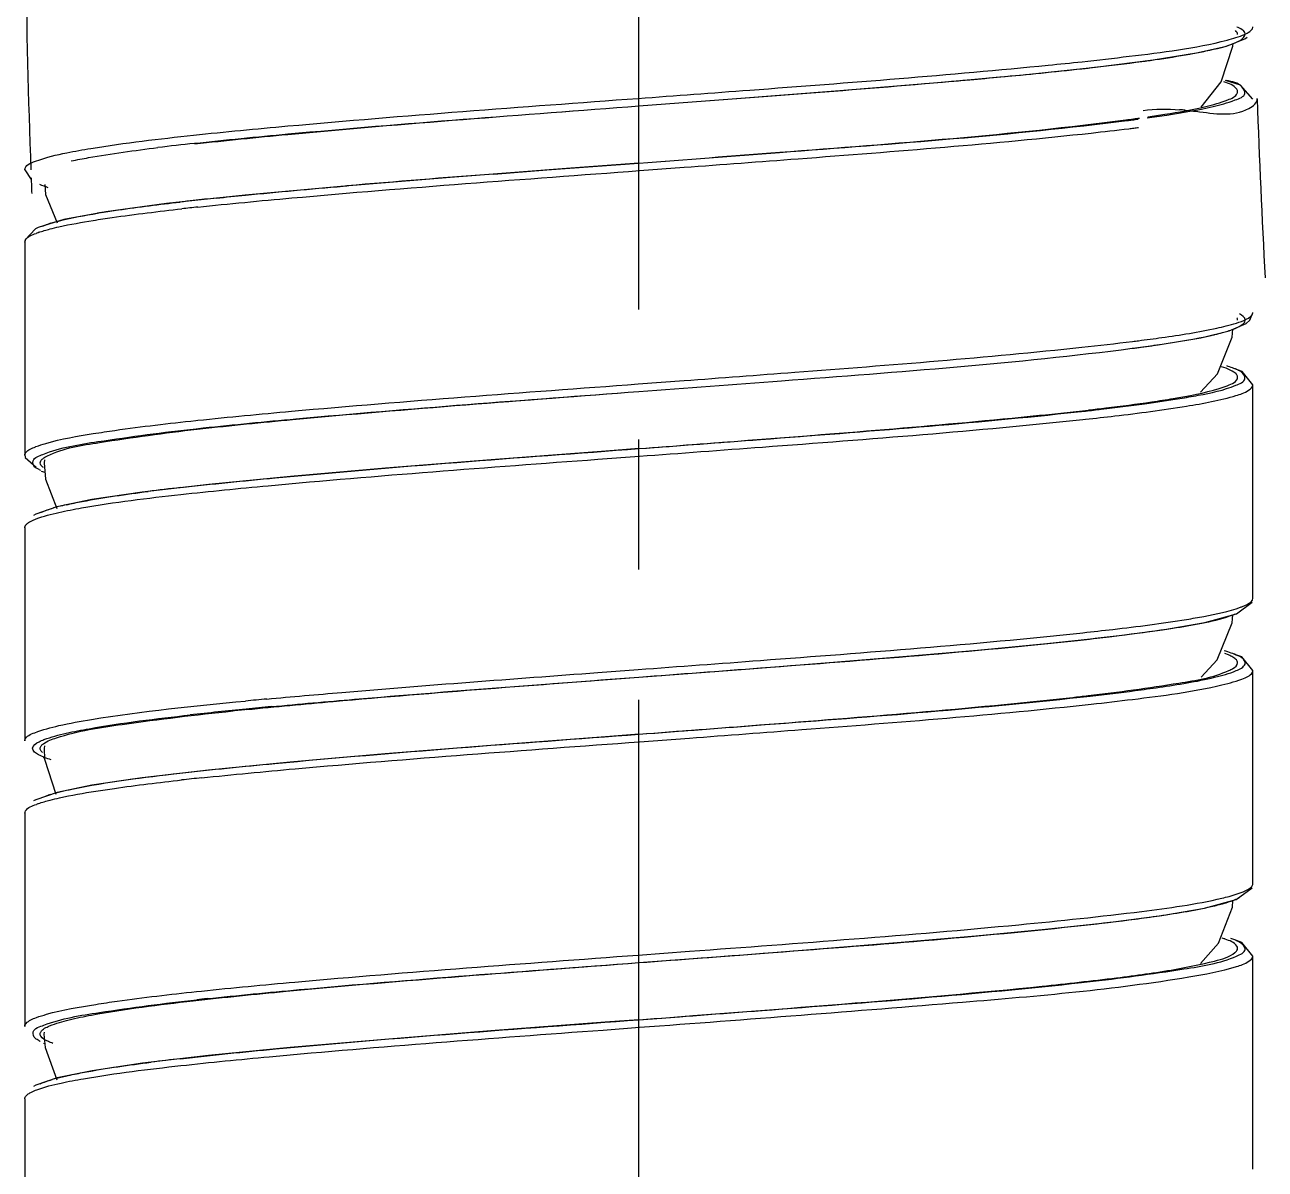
# Model space of a CAD drawing. Header units: millimetres. Extents: x 601 to 1195, y -13 to 407.
# Drawn here: x 945.66 to 957.78, y 234.8 to 245.98 of the extents above; entities that cross this region are included whole.
import ezdxf

# ---------------------------------------------------------------- set-up
doc = ezdxf.new("R2010")
doc.units = ezdxf.units.MM
doc.header["$LTSCALE"] = 0.1
doc.linetypes.add('CENTERX2', pattern=[101.6, 63.5, -12.7, 12.7, -12.7])
doc.layers.add('CENTER', color=1, linetype='CENTERX2')

msp = doc.modelspace()

# ---------------------------------------------------------------- linework, layer by layer
at = {"color": 7, "linetype": 'Continuous'}
for p, q in [((957.6561, 245.9543), (957.6562, 245.9571)), ((957.4608, 245.7678), (957.4627, 245.7959)), ((957.4937, 245.807), (957.5157, 245.8172)), ((957.5157, 245.8172), (957.5308, 245.8253)), ((956.6808, 245.6343), (957.1051, 245.7029)), ((957.0397, 245.6918), (957.0513, 245.6939)), ((957.1051, 245.7029), (957.3983, 245.7701)), ((957.3462, 245.422), (957.4608, 245.7678)), ((955.4114, 245.49), (956.1162, 245.5634)), ((956.1162, 245.5634), (956.6808, 245.6343)), ((954.5742, 245.4139), (955.4114, 245.49)), ((957.1501, 245.172), (957.3462, 245.422)), ((957.5354, 245.3888), (957.3881, 245.4352)), ((952.9154, 245.2805), (953.296, 245.3099)), ((957.6558, 245.2526), (957.5354, 245.3888)), ((951.6549, 245.1853), (952.5672, 245.254)), ((951.6562, 245.1854), (952.9154, 245.2805)), ((950.9899, 244.5777), (949.812, 244.4873)), ((950.7571, 244.5601), (951.6562, 244.6277)), ((951.6572, 244.6278), (950.9899, 244.5777)), ((951.6617, 244.5538), (952.0977, 244.5861)), ((945.6566, 244.5604), (945.7192, 244.4657)), ((950.2374, 244.5204), (950.7571, 244.5601)), ((945.8506, 244.4187), (945.8598, 244.322)), ((948.767, 244.4017), (948.803, 244.4047)), ((945.8598, 244.322), (945.9713, 244.0449)), ((947.0396, 244.2315), (946.4484, 244.1518)), ((947.8103, 244.3143), (947.0396, 244.2315)), ((946.4484, 244.1518), (946.0366, 244.0753)), ((945.7612, 243.9866), (945.659, 243.8785)), ((945.6564, 243.856), (945.6564, 241.7739)), ((945.659, 243.8785), (945.6567, 243.8512)), ((957.6247, 243.0924), (957.6557, 243.1662)), ((957.6557, 243.1662), (957.6558, 243.1685)), ((957.4524, 242.9265), (957.4598, 243.0041)), ((956.7288, 242.8525), (957.147, 242.922)), ((957.147, 242.922), (957.4234, 242.9882)), ((957.3088, 242.5706), (957.4524, 242.9265)), ((956.482, 242.8189), (956.7288, 242.8525)), ((957.3931, 242.6236), (957.3491, 242.6393)), ((957.1447, 242.3902), (957.3088, 242.5706)), ((957.5491, 242.5934), (957.4679, 242.6214)), ((957.6561, 242.4608), (957.5491, 242.5934)), ((951.6506, 242.4708), (952.0977, 242.5039)), ((957.6561, 240.3799), (957.6561, 242.4621)), ((957.6561, 242.4608), (957.6561, 242.4621)), ((947.3268, 242.1135), (947.3461, 242.1155)), ((947.3303, 242.0336), (947.4, 242.0411)), ((947.3388, 242.0284), (947.3698, 242.0319)), ((955.995, 242.1235), (956.0212, 242.1263)), ((945.6564, 241.7739), (945.6572, 241.7813)), ((945.6572, 241.7813), (945.6589, 241.7518)), ((951.6559, 241.8391), (951.6562, 241.8391)), ((945.6589, 241.7518), (945.7679, 241.6595)), ((945.7643, 241.6527), (945.7555, 241.6595)), ((945.8476, 241.7291), (945.844, 241.6998)), ((945.844, 241.6998), (945.8585, 241.5402)), ((951.2553, 241.7351), (951.6617, 241.7652)), ((945.8154, 241.6194), (945.8523, 241.6091)), ((945.8585, 241.5402), (945.9702, 241.2545)), ((946.3109, 241.3407), (945.9706, 241.2705)), ((945.6564, 241.0666), (945.6564, 241.0678)), ((945.6564, 241.0678), (945.6564, 238.9857)), ((957.4964, 240.2249), (957.6482, 240.341)), ((957.1869, 240.1414), (957.4964, 240.2249)), ((957.4522, 240.1371), (957.4597, 240.215)), ((957.3055, 239.7768), (957.4522, 240.1371)), ((955.9651, 240.0382), (955.995, 240.0414)), ((957.4181, 239.8247), (957.3811, 239.8395)), ((957.1498, 239.6059), (957.3055, 239.7768)), ((957.5485, 239.8052), (957.4681, 239.8328)), ((957.656, 239.6723), (957.5485, 239.8052)), ((951.2553, 239.6529), (951.6506, 239.6822)), ((951.6562, 239.6082), (951.6565, 239.6083)), ((951.6565, 239.6083), (952.6994, 239.6868)), ((957.656, 237.5914), (957.656, 239.6735)), ((957.656, 239.6723), (957.656, 239.6735)), ((945.6564, 238.9857), (945.6581, 238.9963)), ((951.6553, 239.0505), (951.6562, 239.0505)), ((951.6617, 238.9766), (952.1503, 239.0128)), ((945.8277, 238.8733), (945.8176, 238.8837)), ((945.8479, 238.9383), (945.844, 238.9113)), ((945.844, 238.9113), (945.8501, 238.808)), ((945.8353, 238.8233), (945.8494, 238.8196)), ((945.8501, 238.808), (945.958, 238.4656)), ((946.3119, 238.5523), (945.9719, 238.4823)), ((945.8428, 238.4396), (945.8845, 238.4545)), ((945.6564, 238.2779), (945.6564, 238.2792)), ((945.6564, 238.2792), (945.6564, 236.1971)), ((957.4936, 237.4352), (957.6473, 237.5505)), ((957.1818, 237.3517), (957.4936, 237.4352)), ((957.4549, 237.3621), (957.4605, 237.4264)), ((957.3201, 237.0111), (957.4549, 237.3621)), ((951.6506, 236.8936), (952.1503, 236.9306)), ((957.1444, 236.8102), (957.3201, 237.0111)), ((957.5478, 237.017), (957.4686, 237.044)), ((957.5356, 237.0142), (957.5131, 237.0264)), ((957.656, 236.8836), (957.5478, 237.017)), ((951.6562, 236.8196), (951.6564, 236.8197)), ((951.6564, 236.8197), (952.6789, 236.8966)), ((957.656, 234.8028), (957.656, 236.8849)), ((957.656, 236.8836), (957.656, 236.8849)), ((955.982, 236.6252), (956.0367, 236.6312)), ((947.3336, 236.537), (947.3835, 236.5423)), ((945.6564, 236.1971), (945.6582, 236.2081)), ((951.655, 236.2618), (951.6562, 236.2619)), ((945.8463, 236.1423), (945.8438, 236.1228)), ((945.8438, 236.1228), (945.854, 235.9894)), ((951.3087, 236.1618), (951.6617, 236.188)), ((945.838, 236.0337), (945.8509, 236.0304)), ((945.854, 235.9894), (945.9684, 235.6752)), ((946.3135, 235.764), (945.9735, 235.6941)), ((945.6564, 235.4906), (945.6564, 233.4085))]:
    msp.add_line(p, q, dxfattribs=at)
for points in [[(957.3983, 245.7701), (957.5778, 245.8422), (957.6003, 245.858)], [(952.5672, 245.254), (953.6186, 245.3353), (954.5742, 245.4139)], [(949.812, 244.4873), (948.7432, 244.3997), (947.8103, 244.3143)], [(946.0366, 244.0753), (945.7883, 243.9996), (945.7612, 243.9866)], [(957.4234, 242.9882), (957.5882, 243.0601), (957.6247, 243.0924)], [(951.6559, 241.8391), (951.3346, 241.815), (950.2143, 241.73), (949.1793, 241.6477), (948.2514, 241.5675), (947.4536, 241.4893)], [(947.4536, 241.4893), (946.8044, 241.4136), (946.3109, 241.3407)], [(945.9706, 241.2705), (945.7635, 241.1993), (945.7415, 241.1872)], [(952.6994, 239.6868), (953.4765, 239.7468), (954.2367, 239.8082), (954.964, 239.8711), (955.6417, 239.9356), (956.2512, 240.0019), (956.7722, 240.0703), (957.1869, 240.1414)], [(951.6553, 239.0505), (951.3302, 239.0261), (950.2109, 238.9412), (949.1764, 238.8589), (948.2488, 238.7787), (947.4521, 238.7006)], [(947.4521, 238.7006), (946.8043, 238.625), (946.3119, 238.5523)], [(945.9719, 238.4823), (945.7642, 238.4111), (945.7421, 238.3989)], [(952.6789, 236.8966), (953.4577, 236.9568), (954.2195, 237.0182), (954.9485, 237.0811), (955.6283, 237.1456), (956.2404, 237.212), (956.7645, 237.2805), (957.1818, 237.3517)], [(951.655, 236.2618), (951.3271, 236.2373), (950.209, 236.1524), (949.175, 236.0702), (948.2475, 235.99), (947.4519, 235.912)], [(947.4519, 235.912), (946.8051, 235.8366), (946.3135, 235.764)], [(945.9735, 235.6941), (945.765, 235.6229), (945.7427, 235.6107)]]:
    msp.add_lwpolyline(points, dxfattribs=at)
for centre, radius, start, end in [((1034.1562, 247.7852), 88.4996, 180.738738, 182.086862), ((951.3137, 289.4413), 44.0721, 275.65502, 276.08526), ((952.421, 278.0605), 32.7063, 276.25555, 276.47305), ((953.593, 267.9325), 22.5107, 276.41519, 277.59782), ((940.404, 411.3447), 166.5346, 274.4399, 274.928125), ((946.7676, 336.3377), 91.2582, 274.993089, 275.106629), ((1034.1562, 247.7852), 76.5004, 181.896071, 183.206311), ((954.0998, 262.803), 17.9039, 277.43126, 277.66968), ((954.107, 263.4469), 18.5494, 277.339, 277.52359), ((954.319, 261.174), 16.2602, 277.67034, 277.8746), ((956.7426, 242.4591), 2.697, 84.63263, 85.81661), ((953.0292, 272.9072), 28.1517, 276.21351, 276.96253), ((953.9084, 264.9881), 20.1033, 277.1938, 277.33937), ((953.7761, 266.7097), 21.9094, 276.98843, 277.12473), ((953.9511, 265.3091), 20.4978, 277.1249, 277.24884), ((950.4084, 216.5993), 28.3902, 96.25954, 96.9832), ((1034.1562, 247.7852), 88.4996, 182.137768, 182.237979), ((962.6222, 81.9752), 163.0164, 94.357113, 94.862912), ((950.8045, 212.5235), 31.9305, 96.29602, 96.53039), ((951.4959, 206.2366), 38.2554, 95.95872, 96.2927), ((947.8185, 235.405), 8.8528, 99.19899, 99.43845), ((951.1314, 208.5651), 35.8331, 96.06389, 96.3138), ((946.2592, 242.9027), 1.1896, 107.16484, 108.45691), ((946.045, 243.2241), 0.7695, 109.95699, 111.23678), ((946.0814, 243.1247), 0.8753, 109.43145, 109.97212), ((952.9514, 271.4531), 28.7845, 276.04484, 277.04174), ((953.9269, 263.4182), 20.6906, 277.08827, 277.2484), ((956.5552, 246.0057), 3.1386, 282.7702, 283.10507), ((956.6123, 245.7606), 2.8869, 283.10466, 283.47756), ((956.7602, 245.1537), 2.2623, 283.41762, 285.34163), ((954.1577, 260.8268), 18.1569, 277.33731, 277.61931), ((957.3445, 242.2628), 0.3801, 63.10357, 63.9613), ((951.732, 279.9644), 37.9944, 275.79591, 276.52646), ((952.1569, 277.1067), 35.1133, 276.18638, 276.31433), ((946.0093, 241.2344), 0.6704, 111.33006, 111.88351), ((945.8754, 241.8098), 0.1924, 234.74067, 237.61763), ((945.9819, 242.0016), 0.4119, 243.1525, 245.45348), ((949.9905, 216.7907), 24.8279, 96.50726, 97.2389), ((946.4679, 239.403), 1.9306, 104.46437, 105.93515), ((946.6566, 238.6684), 2.6891, 102.80153, 104.44614), ((957.6232, 240.3799), 0.0329, 355.214, 359.99657), ((957.2973, 240.9333), 0.6853, 290.21737, 292.68684), ((953.3564, 263.7624), 24.4897, 276.35284, 277.38821), ((953.8039, 177.1507), 62.5111, 95.308083, 95.499103), ((952.3327, 271.8018), 32.5869, 276.27553, 276.54165), ((951.9504, 197.0479), 42.4492, 95.58561, 96.32924), ((952.6368, 191.3589), 48.1734, 95.73396, 95.89669), ((953.6729, 179.7151), 59.8673, 95.373532, 95.611708), ((951.2005, 202.3881), 36.4368, 96.01318, 96.32214), ((946.2695, 237.2909), 1.2256, 107.06895, 108.30872), ((946.0526, 237.6238), 0.7937, 109.88135, 110.91165), ((946.083, 237.5402), 0.8827, 109.45557, 109.89147), ((956.7366, 239.6673), 2.3561, 283.38391, 284.91424), ((953.2666, 262.2578), 25.2215, 276.24545, 277.37825), ((957.0444, 236.1339), 0.9769, 70.28651, 71.34948), ((957.089, 236.2585), 0.8446, 69.41312, 70.28072), ((951.3925, 199.408), 37.2704, 96.09247, 96.24615), ((945.9772, 236.4128), 0.3993, 243.0868, 244.80653), ((950.0485, 210.7243), 25.3205, 96.5091, 97.16561), ((946.4186, 234.0039), 1.7458, 104.95949, 106.47234)]:
    msp.add_arc(centre, radius, start, end, dxfattribs=at)
for points, knots in [([(957.5062, 245.8827), (957.5062, 245.8892), (957.5012, 245.9041), (957.4907, 245.915), (957.4844, 245.9205)], [0, 0, 0, 0, 0.4409009, 1, 1, 1, 1]), ([(957.5308, 245.8253), (957.5545, 245.8389), (957.616, 245.9036), (957.5305, 245.9418), (957.4988, 245.9561)], [0, 0, 0, 0, 0.4397754, 1, 1, 1, 1]), ([(957.575, 245.8846), (957.5867, 245.8898), (957.6175, 245.9052), (957.6541, 245.931), (957.6561, 245.9543)], [0, 0, 0, 0, 0.3534305, 1, 1, 1, 1]), ([(955.9857, 245.6175), (956.1396, 245.634), (956.6137, 245.6895), (957.0904, 245.7476), (957.4031, 245.8283)], [0, 0, 0, 0, 0.3240215, 1, 1, 1, 1]), ([(957.0513, 245.6939), (957.0995, 245.7027), (957.2486, 245.7324), (957.399, 245.7656), (957.4937, 245.807)], [0, 0, 0, 0, 0.3215892, 1, 1, 1, 1]), ([(956.5693, 245.6194), (956.6128, 245.6253), (956.7699, 245.647), (956.9267, 245.6714), (957.0397, 245.6918)], [0, 0, 0, 0, 0.2765697, 1, 1, 1, 1]), ([(951.6493, 245.2593), (952.0128, 245.2862), (953.3492, 245.3855), (954.6856, 245.4874), (955.6565, 245.5837)], [0, 0, 0, 0, 0.2719508, 1, 1, 1, 1]), ([(954.8905, 245.4417), (954.9884, 245.4505), (955.3534, 245.4837), (955.7182, 245.5197), (955.9847, 245.549)], [0, 0, 0, 0, 0.2683735, 1, 1, 1, 1]), ([(957.2661, 245.1795), (957.3391, 245.1965), (957.4292, 245.2244), (957.6009, 245.2852), (957.5342, 245.4127), (957.4508, 245.4194), (957.3988, 245.4352)], [0, 0, 0, 0, 0.3934825, 0.5931504, 0.7149163, 1, 1, 1, 1]), ([(957.5059, 245.3249), (957.5059, 245.3333), (957.4809, 245.3877), (957.418, 245.4037), (957.373, 245.4197)], [0, 0, 0, 0, 0.1488599, 1, 1, 1, 1]), ([(957.1941, 245.1793), (957.2676, 245.1966), (957.3695, 245.2255), (957.4874, 245.2757), (957.5026, 245.31)], [0, 0, 0, 0, 0.6677011, 1, 1, 1, 1]), ([(957.5026, 245.31), (957.5036, 245.3124), (957.5053, 245.3173), (957.5059, 245.3224), (957.5059, 245.3249)], [0, 0, 0, 0, 0.5114687, 1, 1, 1, 1]), ([(947.3057, 244.8998), (947.612, 244.9327), (949.0584, 245.0706), (950.5076, 245.1749), (951.6493, 245.2593)], [0, 0, 0, 0, 0.212003, 1, 1, 1, 1]), ([(947.313, 244.8203), (947.6174, 244.8538), (949.0631, 244.9945), (950.5119, 245.0997), (951.6549, 245.1853)], [0, 0, 0, 0, 0.2108398, 1, 1, 1, 1]), ([(947.3175, 244.8146), (947.6197, 244.8488), (949.0643, 244.9923), (950.5121, 245.0986), (951.6562, 245.1854)], [0, 0, 0, 0, 0.2095478, 1, 1, 1, 1]), ([(956.6215, 245.0687), (956.6855, 245.0775), (956.9013, 245.1087), (957.1166, 245.1448), (957.2661, 245.1795)], [0, 0, 0, 0, 0.2962423, 1, 1, 1, 1]), ([(956.6303, 245.0789), (956.6857, 245.0869), (956.8744, 245.1154), (957.0627, 245.1484), (957.1941, 245.1793)], [0, 0, 0, 0, 0.2930526, 1, 1, 1, 1]), ([(957.3711, 245.107), (957.4552, 245.1063), (957.5754, 245.1208), (957.6989, 245.2163), (957.6975, 245.258)], [0, 0, 0, 0, 0.6683602, 1, 1, 1, 1]), ([(956.9948, 245.1443), (957.0304, 245.141), (957.1556, 245.1274), (957.2808, 245.1077), (957.3711, 245.107)], [0, 0, 0, 0, 0.2834957, 1, 1, 1, 1]), ([(951.6562, 244.6277), (952.1151, 244.6625), (953.7028, 244.7855), (955.2925, 244.903), (956.4155, 245.0495)], [0, 0, 0, 0, 0.2889656, 1, 1, 1, 1]), ([(951.6572, 244.6278), (952.1149, 244.6621), (953.7057, 244.7835), (955.2982, 244.9007), (956.4258, 245.043)], [0, 0, 0, 0, 0.2876662, 1, 1, 1, 1]), ([(946.0659, 244.7275), (946.1446, 244.7436), (946.5557, 244.8162), (946.9706, 244.8638), (947.3057, 244.8998)], [0, 0, 0, 0, 0.1924758, 1, 1, 1, 1]), ([(952.0977, 244.5861), (952.4691, 244.6136), (953.7962, 244.7135), (955.1234, 244.8167), (956.0762, 244.9209)], [0, 0, 0, 0, 0.2798375, 1, 1, 1, 1]), ([(945.6566, 244.5628), (945.6566, 244.6067), (945.8412, 244.6786), (945.9623, 244.7064), (946.0659, 244.7275)], [0, 0, 0, 0, 0.2936575, 1, 1, 1, 1]), ([(946.1104, 244.6479), (946.1664, 244.6598), (946.447, 244.7133), (946.7303, 244.7511), (946.9568, 244.7789)], [0, 0, 0, 0, 0.2006813, 1, 1, 1, 1]), ([(947.3461, 244.1977), (947.6518, 244.2302), (949.0889, 244.3663), (950.5288, 244.47), (951.6617, 244.5538)], [0, 0, 0, 0, 0.212992, 1, 1, 1, 1]), ([(947.5246, 244.2852), (947.6203, 244.2952), (948.0341, 244.3371), (948.4484, 244.3743), (948.767, 244.4017)], [0, 0, 0, 0, 0.2313344, 1, 1, 1, 1]), ([(946.4032, 244.144), (946.459, 244.153), (946.715, 244.1921), (946.972, 244.2238), (947.1731, 244.2469)], [0, 0, 0, 0, 0.2181436, 1, 1, 1, 1]), ([(945.9081, 244.0393), (945.9374, 244.0484), (946.0884, 244.0894), (946.2427, 244.1174), (946.3667, 244.138)], [0, 0, 0, 0, 0.1961214, 1, 1, 1, 1]), ([(946.3253, 244.0678), (946.3872, 244.0777), (946.6749, 244.1211), (946.9638, 244.1557), (947.1907, 244.1808)], [0, 0, 0, 0, 0.2154474, 1, 1, 1, 1]), ([(945.8331, 244.013), (945.8409, 244.0161), (945.8573, 244.0224), (945.8739, 244.0282), (945.8825, 244.0311)], [0, 0, 0, 0, 0.4784195, 1, 1, 1, 1]), ([(945.9034, 243.9841), (945.9322, 243.9916), (946.0717, 244.0248), (946.2131, 244.0497), (946.3253, 244.0678)], [0, 0, 0, 0, 0.2075458, 1, 1, 1, 1]), ([(945.6564, 243.856), (945.6564, 243.8635), (945.6759, 243.9103), (945.7286, 243.9267), (945.7663, 243.9413)], [0, 0, 0, 0, 0.1559573, 1, 1, 1, 1]), ([(957.5058, 243.0942), (957.5058, 243.0981), (957.5043, 243.1063), (957.5004, 243.1137), (957.4979, 243.1172)], [0, 0, 0, 0, 0.4744851, 1, 1, 1, 1]), ([(957.5222, 243.0314), (957.5473, 243.0448), (957.6136, 243.0928), (957.5487, 243.1423), (957.5241, 243.1557)], [0, 0, 0, 0, 0.5038291, 1, 1, 1, 1]), ([(956.5375, 242.8929), (956.6137, 242.9026), (956.8696, 242.9369), (957.1252, 242.9765), (957.3025, 243.0153)], [0, 0, 0, 0, 0.2975412, 1, 1, 1, 1]), ([(957.3025, 243.0153), (957.3335, 243.022), (957.4308, 243.0451), (957.5288, 243.0718), (957.5899, 243.1024)], [0, 0, 0, 0, 0.3173974, 1, 1, 1, 1]), ([(957.3588, 242.972), (957.3757, 242.9767), (957.4313, 242.993), (957.4865, 243.0123), (957.5222, 243.0314)], [0, 0, 0, 0, 0.3032388, 1, 1, 1, 1]), ([(956.5651, 242.8302), (956.633, 242.8393), (956.8619, 242.8715), (957.0904, 242.9088), (957.249, 242.9447)], [0, 0, 0, 0, 0.2963337, 1, 1, 1, 1]), ([(951.6562, 242.3969), (952.121, 242.4317), (953.729, 242.5547), (955.339, 242.6721), (956.4765, 242.8186)], [0, 0, 0, 0, 0.2889729, 1, 1, 1, 1]), ([(952.0977, 242.5039), (952.4581, 242.5306), (953.7539, 242.628), (955.0498, 242.7291), (955.9826, 242.8287)], [0, 0, 0, 0, 0.2780983, 1, 1, 1, 1]), ([(957.3274, 242.4263), (957.3537, 242.4345), (957.4141, 242.4567), (957.506, 242.493), (957.5061, 242.5364)], [0, 0, 0, 0, 0.3879743, 1, 1, 1, 1]), ([(957.4996, 242.5574), (957.4963, 242.5626), (957.4871, 242.5731), (957.4762, 242.5814), (957.4699, 242.5857)], [0, 0, 0, 0, 0.4477041, 1, 1, 1, 1]), ([(957.4878, 242.4575), (957.5218, 242.4719), (957.6076, 242.5001), (957.5634, 242.5732), (957.5429, 242.5867)], [0, 0, 0, 0, 0.601435, 1, 1, 1, 1]), ([(957.5061, 242.5364), (957.5061, 242.5399), (957.5049, 242.5474), (957.5016, 242.5541), (957.4996, 242.5574)], [0, 0, 0, 0, 0.47826, 1, 1, 1, 1]), ([(957.5429, 242.5867), (957.5389, 242.5894), (957.5302, 242.5946), (957.5212, 242.5994), (957.5165, 242.6019)], [0, 0, 0, 0, 0.4756292, 1, 1, 1, 1]), ([(947.3461, 242.1155), (947.6511, 242.1479), (949.0845, 242.2838), (950.5206, 242.3872), (951.6506, 242.4708)], [0, 0, 0, 0, 0.2130091, 1, 1, 1, 1]), ([(947.3698, 242.0319), (947.6704, 242.0654), (949.0976, 242.206), (950.5279, 242.3113), (951.6562, 242.3969)], [0, 0, 0, 0, 0.2109542, 1, 1, 1, 1]), ([(947.4, 242.0411), (947.7015, 242.0736), (949.1188, 242.2096), (950.5389, 242.3132), (951.6562, 242.3969)], [0, 0, 0, 0, 0.2130073, 1, 1, 1, 1]), ([(956.6669, 242.2957), (956.7365, 242.3059), (956.9581, 242.341), (957.1801, 242.3807), (957.3274, 242.4263)], [0, 0, 0, 0, 0.3131729, 1, 1, 1, 1]), ([(956.9402, 242.328), (957.0008, 242.338), (957.185, 242.3717), (957.3716, 242.4081), (957.4878, 242.4575)], [0, 0, 0, 0, 0.3272395, 1, 1, 1, 1]), ([(957.0071, 242.2536), (957.1696, 242.2802), (957.3822, 242.3203), (957.5922, 242.3896), (957.6552, 242.4384), (957.6561, 242.4608)], [0, 0, 0, 0, 0.7106874, 0.9033436, 1, 1, 1, 1]), ([(956.0188, 242.2064), (956.0707, 242.2122), (956.2638, 242.234), (956.4567, 242.2578), (956.5976, 242.2769)], [0, 0, 0, 0, 0.2687119, 1, 1, 1, 1]), ([(956.0506, 242.2163), (956.1066, 242.2227), (956.3123, 242.247), (956.5178, 242.2737), (956.6669, 242.2957)], [0, 0, 0, 0, 0.272403, 1, 1, 1, 1]), ([(951.6562, 241.8391), (952.0526, 241.8688), (953.4817, 241.9768), (954.9111, 242.0863), (955.9408, 242.1979)], [0, 0, 0, 0, 0.2773431, 1, 1, 1, 1]), ([(951.6562, 241.8391), (952.0114, 241.8661), (953.3163, 241.9656), (954.6213, 242.0676), (955.5689, 242.1643)], [0, 0, 0, 0, 0.2721565, 1, 1, 1, 1]), ([(956.0212, 242.1263), (956.1158, 242.1365), (956.4451, 242.1735), (956.774, 242.2155), (957.0071, 242.2536)], [0, 0, 0, 0, 0.2871583, 1, 1, 1, 1]), ([(945.8331, 241.7821), (946.0037, 241.8515), (946.5104, 241.9313), (947.0097, 241.9985), (947.3303, 242.0336)], [0, 0, 0, 0, 0.363494, 1, 1, 1, 1]), ([(945.8783, 241.7693), (946.0353, 241.8457), (946.5348, 241.9222), (947.0202, 241.9926), (947.3388, 242.0284)], [0, 0, 0, 0, 0.3525399, 1, 1, 1, 1]), ([(946.3253, 241.9856), (946.3958, 241.997), (946.7287, 242.0467), (947.0631, 242.0853), (947.3268, 242.1135)], [0, 0, 0, 0, 0.2121345, 1, 1, 1, 1]), ([(951.6617, 241.7652), (952.0626, 241.7948), (953.5079, 241.9027), (954.9536, 242.012), (955.995, 242.1235)], [0, 0, 0, 0, 0.2773631, 1, 1, 1, 1]), ([(945.7654, 241.8588), (945.7969, 241.8711), (945.9799, 241.9285), (946.1695, 241.9605), (946.3253, 241.9856)], [0, 0, 0, 0, 0.1761708, 1, 1, 1, 1]), ([(945.6572, 241.7813), (945.6587, 241.7881), (945.6817, 241.8266), (945.7259, 241.843), (945.7594, 241.8564)], [0, 0, 0, 0, 0.1628043, 1, 1, 1, 1]), ([(945.7555, 241.6595), (945.7392, 241.673), (945.7203, 241.7499), (945.7982, 241.7679), (945.8331, 241.7821)], [0, 0, 0, 0, 0.3604645, 1, 1, 1, 1]), ([(947.1768, 241.4587), (947.4854, 241.494), (948.9766, 241.6424), (950.4713, 241.7504), (951.6559, 241.8391)], [0, 0, 0, 0, 0.2072777, 1, 1, 1, 1]), ([(945.8381, 241.6533), (945.8291, 241.6598), (945.8141, 241.6724), (945.8063, 241.6915), (945.8064, 241.6996)], [0, 0, 0, 0, 0.5761095, 1, 1, 1, 1]), ([(945.8064, 241.6996), (945.8064, 241.7068), (945.8123, 241.7233), (945.8245, 241.735), (945.8317, 241.7409)], [0, 0, 0, 0, 0.4352437, 1, 1, 1, 1]), ([(945.8317, 241.7409), (945.8381, 241.7462), (945.8532, 241.7564), (945.8694, 241.765), (945.8783, 241.7693)], [0, 0, 0, 0, 0.4538864, 1, 1, 1, 1]), ([(947.1811, 241.3911), (947.4651, 241.4227), (948.8216, 241.5561), (950.181, 241.6554), (951.2553, 241.7351)], [0, 0, 0, 0, 0.2096646, 1, 1, 1, 1]), ([(945.7959, 241.6341), (945.7917, 241.6362), (945.7837, 241.6404), (945.776, 241.6451), (945.7723, 241.6474)], [0, 0, 0, 0, 0.521262, 1, 1, 1, 1]), ([(946.0607, 241.2906), (946.113, 241.3025), (946.3783, 241.3562), (946.6467, 241.3933), (946.862, 241.4207)], [0, 0, 0, 0, 0.1979558, 1, 1, 1, 1]), ([(945.9899, 241.2163), (946.0632, 241.2328), (946.4577, 241.3081), (946.8568, 241.3551), (947.1811, 241.3911)], [0, 0, 0, 0, 0.187192, 1, 1, 1, 1]), ([(945.7192, 241.132), (945.7348, 241.1399), (945.8221, 241.1768), (945.9146, 241.1993), (945.9899, 241.2163)], [0, 0, 0, 0, 0.1845687, 1, 1, 1, 1]), ([(945.6564, 241.0678), (945.6564, 241.0719), (945.658, 241.0805), (945.6624, 241.088), (945.665, 241.0917)], [0, 0, 0, 0, 0.4715309, 1, 1, 1, 1]), ([(945.665, 241.0917), (945.6707, 241.0995), (945.688, 241.1148), (945.7077, 241.1261), (945.7192, 241.132)], [0, 0, 0, 0, 0.4271329, 1, 1, 1, 1]), ([(957.5616, 240.301), (957.5752, 240.3067), (957.6105, 240.3232), (957.6538, 240.351), (957.656, 240.3772)], [0, 0, 0, 0, 0.3596437, 1, 1, 1, 1]), ([(955.9408, 239.967), (956.2523, 240.0008), (956.7506, 240.064), (957.2511, 240.1448), (957.4316, 240.2055)], [0, 0, 0, 0, 0.6220494, 1, 1, 1, 1]), ([(957.0071, 240.1715), (957.0637, 240.1807), (957.2409, 240.2122), (957.4189, 240.2476), (957.5341, 240.2902)], [0, 0, 0, 0, 0.3183351, 1, 1, 1, 1]), ([(957.4316, 240.2055), (957.4415, 240.2088), (957.4602, 240.2154), (957.4787, 240.2227), (957.4874, 240.2264)], [0, 0, 0, 0, 0.5252746, 1, 1, 1, 1]), ([(955.995, 240.0414), (956.0924, 240.0518), (956.4304, 240.0895), (956.768, 240.1324), (957.0071, 240.1715)], [0, 0, 0, 0, 0.2877233, 1, 1, 1, 1]), ([(951.6506, 239.6822), (952.049, 239.7117), (953.488, 239.819), (954.9274, 239.9279), (955.9651, 240.0382)], [0, 0, 0, 0, 0.2768114, 1, 1, 1, 1]), ([(951.6565, 239.6083), (952.0529, 239.638), (953.4819, 239.7459), (954.9112, 239.8554), (955.9408, 239.967)], [0, 0, 0, 0, 0.2773441, 1, 1, 1, 1]), ([(957.5788, 239.7358), (957.5825, 239.7459), (957.5733, 239.788), (957.4888, 239.8272), (957.4214, 239.8517), (957.3755, 239.8648)], [0, 0, 0, 0, 0.1267788, 0.4423225, 1, 1, 1, 1]), ([(957.2819, 239.606), (957.3534, 239.6231), (957.451, 239.651), (957.5665, 239.7019), (957.5788, 239.7358)], [0, 0, 0, 0, 0.6708998, 1, 1, 1, 1]), ([(957.4603, 239.8032), (957.454, 239.8071), (957.4401, 239.8147), (957.4258, 239.8213), (957.4181, 239.8247)], [0, 0, 0, 0, 0.4681359, 1, 1, 1, 1]), ([(957.4208, 239.6719), (957.4335, 239.6776), (957.4664, 239.6938), (957.506, 239.723), (957.506, 239.7478)], [0, 0, 0, 0, 0.3590678, 1, 1, 1, 1]), ([(957.506, 239.7478), (957.506, 239.7578), (957.4936, 239.7818), (957.4729, 239.7956), (957.4603, 239.8032)], [0, 0, 0, 0, 0.4044809, 1, 1, 1, 1]), ([(947.8238, 239.2912), (948.1057, 239.3195), (949.3822, 239.4372), (950.6605, 239.5327), (951.6562, 239.6082)], [0, 0, 0, 0, 0.2210153, 1, 1, 1, 1]), ([(948.021, 239.3937), (948.2653, 239.4165), (949.3427, 239.5108), (950.4214, 239.5911), (951.2553, 239.6529)], [0, 0, 0, 0, 0.2268676, 1, 1, 1, 1]), ([(948.0664, 239.3194), (948.3367, 239.3448), (949.5325, 239.4501), (950.7298, 239.5388), (951.6562, 239.6082)], [0, 0, 0, 0, 0.2261316, 1, 1, 1, 1]), ([(956.0452, 239.4271), (956.3418, 239.4611), (956.8003, 239.5265), (957.2676, 239.6034), (957.4208, 239.6719)], [0, 0, 0, 0, 0.6400722, 1, 1, 1, 1]), ([(956.5055, 239.4761), (956.5842, 239.4863), (956.8441, 239.5223), (957.1039, 239.5635), (957.2819, 239.606)], [0, 0, 0, 0, 0.3024021, 1, 1, 1, 1]), ([(957.3532, 239.5317), (957.4297, 239.5497), (957.5255, 239.5736), (957.6546, 239.6374), (957.656, 239.6723)], [0, 0, 0, 0, 0.6927738, 1, 1, 1, 1]), ([(956.0757, 239.3437), (956.2105, 239.3584), (956.6378, 239.4089), (957.0661, 239.464), (957.3532, 239.5317)], [0, 0, 0, 0, 0.3149971, 1, 1, 1, 1]), ([(945.9899, 239.1341), (946.0949, 239.1578), (946.699, 239.2655), (947.3101, 239.3256), (947.8135, 239.3741)], [0, 0, 0, 0, 0.1754631, 1, 1, 1, 1]), ([(951.6562, 239.0505), (952.0676, 239.0813), (953.5386, 239.1927), (955.0101, 239.3047), (956.0662, 239.4231)], [0, 0, 0, 0, 0.2796716, 1, 1, 1, 1]), ([(951.6562, 239.0505), (952.0485, 239.0803), (953.4623, 239.1885), (954.8764, 239.2981), (955.8948, 239.4102)], [0, 0, 0, 0, 0.2774875, 1, 1, 1, 1]), ([(945.9671, 239.0153), (946.1748, 239.083), (946.7526, 239.1707), (947.3274, 239.2401), (947.6877, 239.2774)], [0, 0, 0, 0, 0.3761114, 1, 1, 1, 1]), ([(946.0607, 239.0597), (946.1349, 239.0767), (946.5355, 239.1538), (946.941, 239.2016), (947.2707, 239.2384)], [0, 0, 0, 0, 0.1864377, 1, 1, 1, 1]), ([(952.1503, 239.0128), (952.5168, 239.04), (953.8262, 239.1387), (955.1357, 239.2409), (956.0757, 239.3437)], [0, 0, 0, 0, 0.2798781, 1, 1, 1, 1]), ([(945.6581, 238.9963), (945.6701, 239.0335), (945.8029, 239.0865), (945.9097, 239.116), (945.9899, 239.1341)], [0, 0, 0, 0, 0.322156, 1, 1, 1, 1]), ([(945.7962, 238.9769), (945.8116, 238.9846), (945.897, 239.0207), (945.9873, 239.043), (946.0607, 239.0597)], [0, 0, 0, 0, 0.1861795, 1, 1, 1, 1]), ([(945.8171, 238.9382), (945.823, 238.9456), (945.867, 238.9825), (945.9223, 239.0007), (945.9671, 239.0153)], [0, 0, 0, 0, 0.1678587, 1, 1, 1, 1]), ([(947.1715, 238.6695), (947.4802, 238.7048), (948.973, 238.8535), (950.4693, 238.9616), (951.6553, 239.0505)], [0, 0, 0, 0, 0.2071336, 1, 1, 1, 1]), ([(945.7903, 238.8486), (945.7647, 238.8622), (945.6959, 238.9151), (945.7691, 238.9631), (945.7962, 238.9769)], [0, 0, 0, 0, 0.4884344, 1, 1, 1, 1]), ([(945.8176, 238.8837), (945.8142, 238.8879), (945.8086, 238.8965), (945.8063, 238.9067), (945.8064, 238.9114)], [0, 0, 0, 0, 0.5347076, 1, 1, 1, 1]), ([(945.8064, 238.9114), (945.8064, 238.916), (945.8085, 238.9258), (945.8138, 238.9341), (945.8171, 238.9382)], [0, 0, 0, 0, 0.4665212, 1, 1, 1, 1]), ([(947.3835, 238.6244), (947.6878, 238.6565), (949.1125, 238.7907), (950.5398, 238.8936), (951.6617, 238.9766)], [0, 0, 0, 0, 0.2138546, 1, 1, 1, 1]), ([(945.9098, 238.4625), (945.9776, 238.4834), (946.3937, 238.5801), (946.8183, 238.629), (947.1715, 238.6695)], [0, 0, 0, 0, 0.1664923, 1, 1, 1, 1]), ([(946.3497, 238.4945), (946.4101, 238.5041), (946.6889, 238.5455), (946.9688, 238.579), (947.1881, 238.6033)], [0, 0, 0, 0, 0.2171156, 1, 1, 1, 1]), ([(945.9034, 238.4068), (945.9336, 238.4146), (946.0812, 238.4497), (946.2308, 238.4757), (946.3497, 238.4945)], [0, 0, 0, 0, 0.2060301, 1, 1, 1, 1]), ([(945.6564, 238.2792), (945.6564, 238.2868), (945.6766, 238.3344), (945.7307, 238.3505), (945.7693, 238.3652)], [0, 0, 0, 0, 0.1543515, 1, 1, 1, 1]), ([(957.606, 237.534), (957.6197, 237.5418), (957.642, 237.5558), (957.656, 237.5809), (957.656, 237.5914)], [0, 0, 0, 0, 0.6010393, 1, 1, 1, 1]), ([(952.1503, 236.9306), (953.2234, 237.0103), (954.699, 237.1168), (956.4323, 237.2975), (957.0952, 237.3887), (957.3532, 237.4495)], [0, 0, 0, 0, 0.6171049, 0.8480241, 1, 1, 1, 1]), ([(957.3532, 237.4495), (957.3766, 237.455), (957.453, 237.4743), (957.5292, 237.4969), (957.5789, 237.52)], [0, 0, 0, 0, 0.3058894, 1, 1, 1, 1]), ([(957.4769, 237.4335), (957.4851, 237.4368), (957.5004, 237.4433), (957.5154, 237.4507), (957.5223, 237.4544)], [0, 0, 0, 0, 0.5291459, 1, 1, 1, 1]), ([(957.5789, 237.52), (957.5837, 237.5222), (957.5928, 237.5267), (957.6018, 237.5315), (957.606, 237.534)], [0, 0, 0, 0, 0.5212617, 1, 1, 1, 1]), ([(956.5055, 237.2452), (956.5842, 237.2554), (956.8441, 237.2914), (957.1039, 237.3326), (957.2819, 237.3751)], [0, 0, 0, 0, 0.3024021, 1, 1, 1, 1]), ([(951.6564, 236.8197), (952.0611, 236.85), (953.5133, 236.9598), (954.9661, 237.0707), (956.0104, 237.186)], [0, 0, 0, 0, 0.2786122, 1, 1, 1, 1]), ([(957.5131, 237.0264), (957.5022, 237.0317), (957.4782, 237.0423), (957.4535, 237.0514), (957.4402, 237.056)], [0, 0, 0, 0, 0.4619068, 1, 1, 1, 1]), ([(957.506, 236.9592), (957.506, 236.9671), (957.4843, 237.0174), (957.4269, 237.0337), (957.386, 237.0491)], [0, 0, 0, 0, 0.1528679, 1, 1, 1, 1]), ([(957.4803, 236.9176), (957.4876, 236.9236), (957.5, 236.9353), (957.506, 236.952), (957.506, 236.9592)], [0, 0, 0, 0, 0.5654241, 1, 1, 1, 1]), ([(957.4965, 236.8841), (957.5286, 236.8984), (957.6129, 236.9334), (957.558, 237.0007), (957.5356, 237.0142)], [0, 0, 0, 0, 0.573233, 1, 1, 1, 1]), ([(947.3002, 236.4468), (947.603, 236.4813), (949.0533, 236.6258), (950.5069, 236.7325), (951.6562, 236.8196)], [0, 0, 0, 0, 0.2091046, 1, 1, 1, 1]), ([(947.3835, 236.5423), (947.687, 236.5743), (949.108, 236.7081), (950.5317, 236.8108), (951.6506, 236.8936)], [0, 0, 0, 0, 0.2138713, 1, 1, 1, 1]), ([(947.4369, 236.4679), (947.737, 236.4999), (949.1421, 236.634), (950.5498, 236.7368), (951.6562, 236.8196)], [0, 0, 0, 0, 0.2138695, 1, 1, 1, 1]), ([(951.6562, 236.2619), (952.3602, 236.3153), (953.6736, 236.4154), (955.2305, 236.5475), (956.2696, 236.6628), (956.8359, 236.7384), (957.2187, 236.8175), (957.4246, 236.8724), (957.4803, 236.9176)], [0, 0, 0, 0, 0.3606571, 0.6729778, 0.7976025, 0.8953788, 0.9633675, 1, 1, 1, 1]), ([(956.0367, 236.6312), (956.3524, 236.6663), (956.8386, 236.7343), (957.335, 236.812), (957.4965, 236.8841)], [0, 0, 0, 0, 0.6423048, 1, 1, 1, 1]), ([(957.0289, 236.68), (957.1859, 236.7061), (957.3912, 236.7454), (957.5946, 236.8138), (957.6551, 236.8617), (957.656, 236.8836)], [0, 0, 0, 0, 0.7098162, 0.902502, 1, 1, 1, 1]), ([(951.6562, 236.2619), (952.0575, 236.292), (953.5003, 236.401), (954.9436, 236.5114), (955.982, 236.6252)], [0, 0, 0, 0, 0.2780866, 1, 1, 1, 1]), ([(951.6617, 236.188), (952.7144, 236.2658), (954.5048, 236.4043), (956.2978, 236.5586), (957.0289, 236.68)], [0, 0, 0, 0, 0.5874873, 1, 1, 1, 1]), ([(945.8428, 236.2087), (946.0157, 236.2756), (946.5201, 236.3566), (947.0191, 236.4223), (947.3375, 236.4572)], [0, 0, 0, 0, 0.3665707, 1, 1, 1, 1]), ([(946.0893, 236.2611), (946.1614, 236.2789), (946.5619, 236.3606), (946.9681, 236.4091), (947.3002, 236.4468)], [0, 0, 0, 0, 0.1817907, 1, 1, 1, 1]), ([(946.3497, 236.4124), (946.4194, 236.4234), (946.7465, 236.4716), (947.0751, 236.5094), (947.3336, 236.537)], [0, 0, 0, 0, 0.2136213, 1, 1, 1, 1]), ([(945.7693, 236.2831), (945.802, 236.2956), (945.9919, 236.3539), (946.1883, 236.3868), (946.3497, 236.4124)], [0, 0, 0, 0, 0.1765675, 1, 1, 1, 1]), ([(945.6582, 236.2081), (945.6606, 236.2151), (945.6879, 236.2531), (945.7337, 236.2695), (945.7693, 236.2831)], [0, 0, 0, 0, 0.1620793, 1, 1, 1, 1]), ([(945.7599, 236.0791), (945.7418, 236.093), (945.7164, 236.1759), (945.8046, 236.1939), (945.8428, 236.2087)], [0, 0, 0, 0, 0.3569178, 1, 1, 1, 1]), ([(945.812, 236.1421), (945.8295, 236.1726), (945.9314, 236.2175), (946.0248, 236.2451), (946.0893, 236.2611)], [0, 0, 0, 0, 0.3459351, 1, 1, 1, 1]), ([(947.1781, 235.8816), (947.4866, 235.9169), (948.9771, 236.0652), (950.4711, 236.1732), (951.655, 236.2618)], [0, 0, 0, 0, 0.2073161, 1, 1, 1, 1]), ([(945.813, 236.1015), (945.8109, 236.1048), (945.8076, 236.1117), (945.8063, 236.1192), (945.8064, 236.1228)], [0, 0, 0, 0, 0.5220083, 1, 1, 1, 1]), ([(945.8064, 236.1228), (945.8064, 236.1261), (945.8074, 236.1329), (945.8102, 236.1391), (945.812, 236.1421)], [0, 0, 0, 0, 0.4811078, 1, 1, 1, 1]), ([(945.93, 236.0311), (945.9155, 236.0365), (945.874, 236.0538), (945.8291, 236.0758), (945.813, 236.1015)], [0, 0, 0, 0, 0.3371453, 1, 1, 1, 1]), ([(947.1819, 235.814), (947.4694, 235.846), (948.8434, 235.9808), (950.2205, 236.0812), (951.3087, 236.1618)], [0, 0, 0, 0, 0.2095629, 1, 1, 1, 1]), ([(945.7964, 236.0568), (945.7896, 236.0602), (945.777, 236.0671), (945.7651, 236.0751), (945.7599, 236.0791)], [0, 0, 0, 0, 0.5367956, 1, 1, 1, 1]), ([(946.0807, 235.7179), (946.1339, 235.7297), (946.402, 235.7827), (946.673, 235.8197), (946.8901, 235.8471)], [0, 0, 0, 0, 0.19937, 1, 1, 1, 1]), ([(946.0101, 235.6436), (946.0832, 235.6596), (946.4714, 235.7323), (946.8638, 235.7787), (947.1819, 235.814)], [0, 0, 0, 0, 0.1894655, 1, 1, 1, 1]), ([(945.7226, 235.5564), (945.7391, 235.5647), (945.832, 235.6029), (945.9302, 235.6261), (946.0101, 235.6436)], [0, 0, 0, 0, 0.1840212, 1, 1, 1, 1]), ([(945.6564, 235.4906), (945.6564, 235.4954), (945.6587, 235.5056), (945.6646, 235.5142), (945.6681, 235.5184)], [0, 0, 0, 0, 0.4630991, 1, 1, 1, 1]), ([(945.6681, 235.5184), (945.6743, 235.5257), (945.6918, 235.54), (945.7113, 235.5508), (945.7226, 235.5564)], [0, 0, 0, 0, 0.4324099, 1, 1, 1, 1])]:
    msp.add_open_spline(points, degree=3, knots=knots, dxfattribs=at)
for points in [[(957.4031, 245.8283), (957.4615, 245.8434), (957.52, 245.8599), (957.575, 245.8846)], [(956.5825, 245.1419), (956.7005, 245.1569), (956.8207, 245.1576), (956.9393, 245.149)], [(945.8844, 244.3871), (945.8573, 244.3961), (945.8303, 244.4061), (945.8045, 244.4185)], [(945.7902, 243.9501), (945.8273, 243.9633), (945.8653, 243.9741), (945.9034, 243.9841)], [(957.5899, 243.1024), (957.6172, 243.1161), (957.6537, 243.1358), (957.6557, 243.1662)], [(957.5114, 242.6044), (957.4758, 242.6218), (957.4379, 242.6346), (957.4, 242.6462)], [(957.4699, 242.5857), (957.4463, 242.6018), (957.4197, 242.6133), (957.3931, 242.6236)], [(956.5976, 242.2769), (956.712, 242.2925), (956.8263, 242.3091), (956.9402, 242.328)], [(945.8127, 241.2156), (945.853, 241.2338), (945.8954, 241.2473), (945.9379, 241.2595)], [(945.9123, 238.8011), (945.8705, 238.8139), (945.8288, 238.828), (945.7903, 238.8486)], [(945.789, 238.3725), (945.8265, 238.3857), (945.8649, 238.3967), (945.9034, 238.4068)], [(957.343, 237.3905), (957.3883, 237.4026), (957.4334, 237.416), (957.4769, 237.4335)], [(945.8054, 235.6351), (945.8433, 235.653), (945.8834, 235.6662), (945.9236, 235.6781)], [(945.968, 235.6906), (946.0053, 235.7006), (946.0429, 235.7095), (946.0807, 235.7179)]]:
    msp.add_open_spline(points, degree=3, dxfattribs=at)
at = {"layer": 'CENTER'}
msp.add_line((951.6562, 151.7573), (951.6562, 253.7136), dxfattribs=at)

doc.saveas('drawing.dxf')
